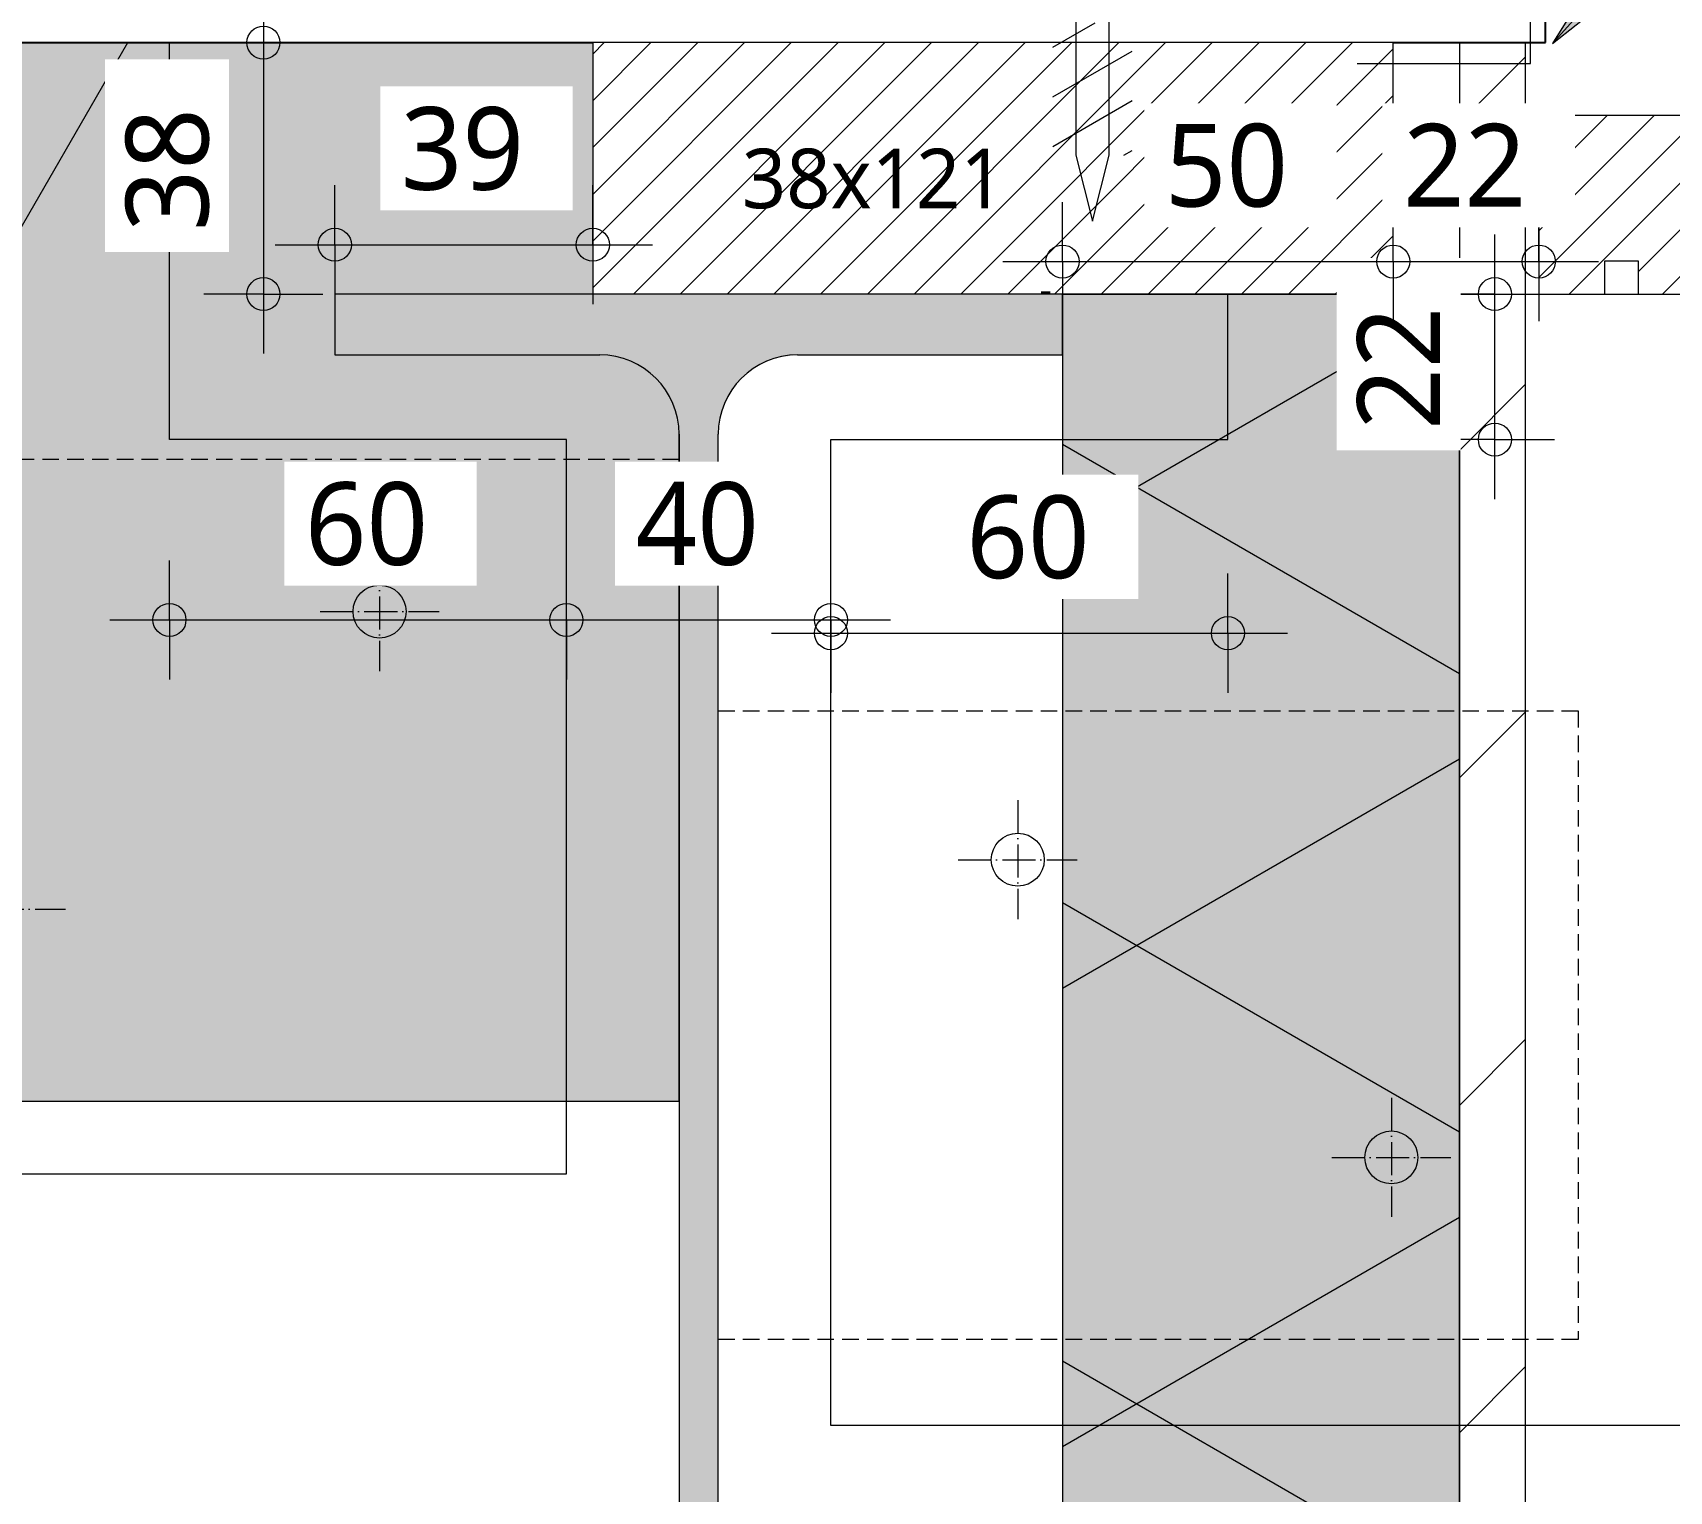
# Model space of a CAD drawing. Header units: millimetres. Extents: x 6732 to 10947, y 894 to 9086.
# Drawn here: x 9134 to 9381.4, y 4836.5 to 5057 of the extents above; entities that cross this region are included whole.
import ezdxf

# ---------------------------------------------------------------- set-up
doc = ezdxf.new("R2010")
doc.units = ezdxf.units.MM
doc.linetypes.add('MV_hartlijn_staal', pattern=[6.6, 5, -0.8, 0, -0.8])
doc.linetypes.add('MV_hidden', pattern=[3.75, 2.5, -1.25])
for name, color, linetype, lineweight in [('A-ANNO-DIMS', 211, 'Continuous', 13), ('A-ANNO-DIMS-5', 211, 'Continuous', 13), ('A-DETL', 90, 'Continuous', 13), ('A-DETL-GENF', 92, 'Continuous', 18), ('A-DETL-MEDM', 33, 'Continuous', 25), ('G-ANNO-TEXT', 231, 'Continuous', 13)]:
    doc.layers.add(name, color=color, linetype=linetype, lineweight=lineweight)
doc.styles.add('Segoe UI_2', font='segoeui.ttf', dxfattribs={"height": 12.5})
doc.styles.add('Segoe UI_3', font='segoeui.ttf', dxfattribs={"height": 9})
doc.dimstyles.new('2_5_mm_1', dxfattribs={"dimscale": 304.8, "dimtxt": 13.092049, "dimasz": 0.016404, "dimexe": 0.029528, "dimexo": 0.0625, "dimgap": 0.014764, "dimtad": 1, "dimdec": 0, "dimzin": 0, "dimdsep": 46, "dimtxsty": 'Segoe UI_2', "dimblk1": 'DOTBLANK', "dimblk2": 'DOTBLANK', "dimsah": 1, "dimcen": 0.09, "dimdle": 0.029528, "dimazin": 0, "dimtfac": 1, "dimtdec": 4, "dimtix": 1, "dimtmove": 0, "dimatfit": 3, "dimfxl": 0.029528, "dimfxlon": 1, "dimtvp": 1, "dimtfill": 1, "dimtolj": 1, "dimtzin": 0, "dimarcsym": 2})
pattern_1 = [(45, (0, 0), (-3.535534, 3.535534), [])]

# ---------------------------------------------------------------- blocks, each defined once
blk = doc.blocks.new('42 isolatie - Type 1-3776443-Details Strandbaak Patio Woning')
at = {"layer": 'A-DETL-GENF'}
blk.add_hatch(color=256, dxfattribs=at).paths.add_polyline_path([(376.28, 60.8), (0.28, 60.8), (0.28, 0.8), (376.28, 0.8)])
at = {"layer": 'A-DETL-GENF', "lineweight": 13}
h = blk.add_hatch(dxfattribs=at)
h.set_pattern_fill('FP_3', color=256, style=0, pattern_type=2)
h.set_pattern_definition([(60, (0, 60.8), (-51.9615, 30), []), (120, (0, 60.8), (-51.9615, -30), [])])
h.paths.add_polyline_path([(376.28, 60.8), (0.28, 60.8), (0.28, 0.8), (376.28, 0.8)])
at = {"layer": 'A-DETL-GENF'}
for p, q in [((376.28, 60.8), (0.28, 60.8)), ((0.28, 60.8), (0.28, 50.8)), ((0.28, 60.8), (0.28, 50.8)), ((0.28, 50.8), (0.28, 0.8)), ((0.28, 0.8), (9.48, 0.8)), ((9.48, 0.8), (211.08, 0.8)), ((9.48, 0.8), (211.08, 0.8))]:
    blk.add_line(p, q, dxfattribs=at)
blk = doc.blocks.new('42 isolatie - Type 1-3776467-Details Strandbaak Patio Woning')
at = {"layer": 'A-DETL-GENF'}
blk.add_hatch(color=256, dxfattribs=at).paths.add_polyline_path([(6.33, 0.8), (315.28, 0.8), (315.28, 101.6), (314.87, 104.71), (313.67, 107.6), (311.76, 110.09), (309.28, 111.99), (306.38, 113.19), (303.28, 113.6), (263.23, 113.6), (263.23, 122.8), (302.23, 122.8), (302.23, 160.8), (6.33, 160.8), (6.33, 136.54)])
at = {"layer": 'A-DETL-GENF', "lineweight": 13}
h = blk.add_hatch(dxfattribs=at)
h.set_pattern_fill('FP_11', color=256, style=0, pattern_type=2)
h.set_pattern_definition([(60, (-2360.91, 160.98), (-138.564, 80), []), (120, (-2360.91, 160.98), (-138.564, -80), [])])
h.paths.add_polyline_path([(6.33, 0.8), (315.28, 0.8), (315.28, 101.6), (314.87, 104.71), (313.67, 107.6), (311.76, 110.09), (309.28, 111.99), (306.38, 113.19), (303.28, 113.6), (263.23, 113.6), (263.23, 122.8), (302.23, 122.8), (302.23, 160.8), (6.33, 160.8), (6.33, 136.54)])
at = {"layer": 'A-DETL-GENF'}
for p, q in [((302.23, 160.8), (6.33, 160.8)), ((315.28, 0.8), (315.28, 101.6)), ((6.33, 0.8), (315.28, 0.8)), ((6.33, 0.8), (315.28, 0.8))]:
    blk.add_line(p, q, dxfattribs=at)
blk = doc.blocks.new('28 schroef - 5_0x80-3186763-Details Strandbaak Patio Woning')
at = {"layer": 'A-DETL-GENF', "lineweight": 13}
h = blk.add_hatch(dxfattribs=at)
h.set_pattern_fill('FP_29', color=256, style=0, pattern_type=2)
h.set_pattern_definition([(120, (0, 0), (-11.2583, -6.5), [])])
h.paths.add_polyline_path([(70, 6), (50, 6), (50, -6), (70, -6)])
h = blk.add_hatch(dxfattribs=at)
h.set_pattern_fill('FP_30', color=256, style=0, pattern_type=2)
h.set_pattern_definition([(120, (7.5, 0), (-11.2583, -6.5), [])])
h.paths.add_polyline_path([(70, 6), (50, 6), (50, -6), (70, -6)])
for p, q in [((0, 6), (0, -6)), ((5, 2.5), (0, 6)), ((70, 2.5), (5, 2.5)), ((80, 0), (70, 2.5)), ((70, -2.5), (80, 0)), ((0, -6), (5, -2.5)), ((5, -2.5), (70, -2.5))]:
    blk.add_line(p, q, dxfattribs=at)
blk = doc.blocks.new('DIMBLOCK28-Details Strandbaak Patio Woning')
at = {"layer": 'A-ANNO-DIMS-5'}
for p, q in [((9254.64, 4966.24), (9254.64, 4975.24)), ((9314.64, 4966.24), (9314.64, 4975.24)), ((9245.64, 4966.24), (9323.64, 4966.24)), ((9254.64, 4966.24), (9254.64, 4957.24)), ((9314.64, 4966.24), (9314.64, 4957.24))]:
    blk.add_line(p, q, dxfattribs=at)
for centre in [(9254.64, 4966.24), (9314.64, 4966.24)]:
    blk.add_circle(centre, 2.5, dxfattribs=at)
at = {"layer": 'A-ANNO-DIMS-5', "color": 0, "insert": (9275.12, 4987.05), "char_height": 12.5, "width": 22.8516, "attachment_point": 1, "line_spacing_factor": 1.142579, "style": 'Segoe UI_2', "bg_fill": 3, "box_fill_scale": 1.25, "bg_fill_color": 9, "bg_fill_true_color": 13158600, "bg_fill_transparency": 0}
blk.add_mtext('60', dxfattribs=at)
blk = doc.blocks.new('_DotBlank')
at = {"color": 0, "linetype": 'ByBlock', "lineweight": -2}
blk.add_line((-0.5, 0), (-1, 0), dxfattribs=at)
blk.add_circle((0, 0), 0.5, dxfattribs=at)
blk = doc.blocks.new('DIMBLOCK29-Details Strandbaak Patio Woning')
at = {"layer": 'A-ANNO-DIMS-5'}
for p, q in [((9355, 4986.5), (9355, 5026.5)), ((9355, 5017.5), (9346, 5017.5)), ((9355, 5017.5), (9364, 5017.5)), ((9355, 4995.5), (9346, 4995.5)), ((9355, 4995.5), (9364, 4995.5))]:
    blk.add_line(p, q, dxfattribs=at)
for centre in [(9355, 5017.5), (9355, 4995.5)]:
    blk.add_circle(centre, 2.5, dxfattribs=at)
at = {"layer": 'A-ANNO-DIMS-5', "color": 0, "insert": (9334.19, 4996.98), "char_height": 12.5, "width": 22.8516, "attachment_point": 1, "rotation": 90, "line_spacing_factor": 1.142579, "style": 'Segoe UI_2', "bg_fill": 3, "box_fill_scale": 1.25, "bg_fill_color": 9, "bg_fill_true_color": 13158600, "bg_fill_transparency": 0}
blk.add_mtext('22', dxfattribs=at)
blk = doc.blocks.new('DIMBLOCK30-Details Strandbaak Patio Woning')
at = {"layer": 'A-ANNO-DIMS-5'}
for p, q in [((9154.64, 4968.24), (9154.64, 4977.24)), ((9214.64, 4968.24), (9214.64, 4977.24)), ((9145.64, 4968.24), (9214.64, 4968.24)), ((9154.64, 4968.24), (9154.64, 4959.24)), ((9214.64, 4968.24), (9214.64, 4959.24))]:
    blk.add_line(p, q, dxfattribs=at)
for centre in [(9154.64, 4968.24), (9214.64, 4968.24)]:
    blk.add_circle(centre, 2.5, dxfattribs=at)
at = {"layer": 'A-ANNO-DIMS-5', "color": 0, "insert": (9175.12, 4989.05), "char_height": 12.5, "width": 22.8516, "attachment_point": 1, "line_spacing_factor": 1.142579, "style": 'Segoe UI_2', "bg_fill": 3, "box_fill_scale": 1.25, "bg_fill_color": 9, "bg_fill_true_color": 13158600, "bg_fill_transparency": 0}
blk.add_mtext('60', dxfattribs=at)
blk = doc.blocks.new('DIMBLOCK31-Details Strandbaak Patio Woning')
at = {"layer": 'A-ANNO-DIMS-5'}
for p, q in [((9214.64, 4968.24), (9214.64, 4977.24)), ((9254.64, 4968.24), (9254.64, 4977.24)), ((9214.64, 4968.24), (9263.64, 4968.24)), ((9214.64, 4968.24), (9214.64, 4959.24)), ((9254.64, 4968.24), (9254.64, 4959.24))]:
    blk.add_line(p, q, dxfattribs=at)
for centre in [(9214.64, 4968.24), (9254.64, 4968.24)]:
    blk.add_circle(centre, 2.5, dxfattribs=at)
at = {"layer": 'A-ANNO-DIMS-5', "color": 0, "insert": (9225.12, 4989.05), "char_height": 12.5, "width": 22.8516, "attachment_point": 1, "line_spacing_factor": 1.142579, "style": 'Segoe UI_2', "bg_fill": 3, "box_fill_scale": 1.25, "bg_fill_color": 9, "bg_fill_true_color": 13158600, "bg_fill_transparency": 0}
blk.add_mtext('40', dxfattribs=at)
blk = doc.blocks.new('DIMBLOCK72-Details Strandbaak Patio Woning')
at = {"layer": 'A-ANNO-DIMS-5'}
for p, q in [((9168.84, 5064.5), (9168.84, 5008.5)), ((9168.84, 5055.5), (9159.84, 5055.5)), ((9168.84, 5055.5), (9177.84, 5055.5)), ((9168.84, 5017.5), (9159.84, 5017.5)), ((9168.84, 5017.5), (9177.84, 5017.5))]:
    blk.add_line(p, q, dxfattribs=at)
for centre in [(9168.84, 5055.5), (9168.84, 5017.5)]:
    blk.add_circle(centre, 2.5, dxfattribs=at)
at = {"layer": 'A-ANNO-DIMS-5', "color": 0, "insert": (9148.03, 5026.98), "char_height": 12.5, "width": 22.8516, "attachment_point": 1, "rotation": 90, "line_spacing_factor": 1.142579, "style": 'Segoe UI_2', "bg_fill": 3, "box_fill_scale": 1.25, "bg_fill_color": 9, "bg_fill_true_color": 13158600, "bg_fill_transparency": 0}
blk.add_mtext('38', dxfattribs=at)
blk = doc.blocks.new('DIMBLOCK73-Details Strandbaak Patio Woning')
at = {"layer": 'A-ANNO-DIMS-5'}
for p, q in [((9289.64, 5022.41), (9289.64, 5031.41)), ((9339.64, 5022.41), (9339.64, 5031.41)), ((9280.64, 5022.41), (9339.64, 5022.41)), ((9289.64, 5022.41), (9289.64, 5013.41)), ((9339.64, 5022.41), (9339.64, 5013.41))]:
    blk.add_line(p, q, dxfattribs=at)
for centre in [(9289.64, 5022.41), (9339.64, 5022.41)]:
    blk.add_circle(centre, 2.5, dxfattribs=at)
at = {"layer": 'A-ANNO-DIMS-5', "color": 0, "insert": (9305.12, 5043.22), "char_height": 12.5, "width": 22.8516, "attachment_point": 1, "line_spacing_factor": 1.142579, "style": 'Segoe UI_2', "bg_fill": 3, "box_fill_scale": 1.25, "bg_fill_color": 9, "bg_fill_true_color": 13158600, "bg_fill_transparency": 0}
blk.add_mtext('50', dxfattribs=at)
blk = doc.blocks.new('DIMBLOCK74-Details Strandbaak Patio Woning')
at = {"layer": 'A-ANNO-DIMS-5'}
for p, q in [((9339.64, 5022.41), (9339.64, 5031.41)), ((9361.64, 5022.41), (9361.64, 5031.41)), ((9339.64, 5022.41), (9370.64, 5022.41)), ((9339.64, 5022.41), (9339.64, 5013.41)), ((9361.64, 5022.41), (9361.64, 5013.41))]:
    blk.add_line(p, q, dxfattribs=at)
for centre in [(9339.64, 5022.41), (9361.64, 5022.41)]:
    blk.add_circle(centre, 2.5, dxfattribs=at)
at = {"layer": 'A-ANNO-DIMS-5', "color": 0, "insert": (9341.12, 5043.22), "char_height": 12.5, "width": 22.8516, "attachment_point": 1, "line_spacing_factor": 1.142579, "style": 'Segoe UI_2', "bg_fill": 3, "box_fill_scale": 1.25, "bg_fill_color": 9, "bg_fill_true_color": 13158600, "bg_fill_transparency": 0}
blk.add_mtext('22', dxfattribs=at)
blk = doc.blocks.new('DIMBLOCK119-Details Strandbaak Patio Woning')
at = {"layer": 'A-ANNO-DIMS-5'}
for p, q in [((9179.64, 5024.95), (9179.64, 5033.95)), ((9218.64, 5024.95), (9218.64, 5033.95)), ((9170.64, 5024.95), (9227.64, 5024.95)), ((9179.64, 5024.95), (9179.64, 5015.95)), ((9218.64, 5024.95), (9218.64, 5015.95))]:
    blk.add_line(p, q, dxfattribs=at)
for centre in [(9179.64, 5024.95), (9218.64, 5024.95)]:
    blk.add_circle(centre, 2.5, dxfattribs=at)
at = {"layer": 'A-ANNO-DIMS-5', "color": 0, "insert": (9189.62, 5045.76), "char_height": 12.5, "width": 22.8516, "attachment_point": 1, "line_spacing_factor": 1.142579, "style": 'Segoe UI_2', "bg_fill": 3, "box_fill_scale": 1.25, "bg_fill_color": 9, "bg_fill_true_color": 13158600, "bg_fill_transparency": 0}
blk.add_mtext('39', dxfattribs=at)

msp = doc.modelspace()

# ---------------------------------------------------------------- hatches: boundary and pattern name
at = {"layer": 'A-DETL-GENF', "lineweight": 13}
h = msp.add_hatch(dxfattribs=at)
h.set_pattern_fill('FP_6', color=250, style=0, pattern_type=2)
h.set_pattern_definition([(0, (0, 0), (0, 9.476), []), (0, (0, 4.738), (0, 9.476), [4.738, -2.369])])
h.paths.add_polyline_path([(9129.78, 5055.5), (9362.64, 5055.5), (9362.64, 5073.5), (8922.74, 5073.5), (8922.74, 5055.5)])
h = msp.add_hatch(dxfattribs=at)
h.set_pattern_fill('FP_17', color=250, style=0, pattern_type=2)
h.set_pattern_definition(pattern_1)
h.paths.add_polyline_path([(9339.64, 5017.5), (9339.64, 5055.5), (9218.64, 5055.5), (9218.64, 5017.5), (9289.64, 5017.5)])
h = msp.add_hatch(dxfattribs=at)
h.set_pattern_fill('FP_4', color=250, style=0, pattern_type=2)
h.set_pattern_definition([(45, (0, 0), (-24.74874, 24.74874), [])])
h.paths.add_polyline_path([(9359.64, 4641.5), (9359.64, 5055.5), (9349.64, 5055.5), (9349.64, 4641.5)])
h = msp.add_hatch(dxfattribs=at)
h.set_pattern_fill('FP_17', color=250, style=0, pattern_type=2)
h.set_pattern_definition(pattern_1)
h.paths.add_polyline_path([(9491.64, 5017.5), (9491.64, 5022.5), (9496.64, 5022.5), (9496.64, 5017.5), (9506.64, 5017.5), (9506.64, 5044.5), (9361.64, 5044.5), (9361.64, 5017.5), (9371.64, 5017.5), (9371.64, 5022.5), (9376.64, 5022.5), (9376.64, 5017.5), (9391.64, 5017.5), (9391.64, 5022.5), (9396.64, 5022.5), (9396.64, 5017.5), (9411.64, 5017.5), (9411.64, 5022.5), (9416.64, 5022.5), (9416.64, 5017.5), (9431.64, 5017.5), (9431.64, 5022.5), (9436.64, 5022.5), (9436.64, 5017.5), (9451.64, 5017.5), (9451.64, 5022.5), (9456.64, 5022.5), (9456.64, 5017.5), (9471.64, 5017.5), (9471.64, 5022.5), (9476.64, 5022.5), (9476.64, 5017.5)])
at = {"layer": 'A-DETL-GENF'}
msp.add_hatch(color=7, dxfattribs=at).paths.add_polyline_path([(9179.64, 4797.5), (9289.64, 4797.5), (9289.64, 4806.7), (9249.59, 4806.7), (9246.49, 4807.11), (9243.59, 4808.3), (9241.11, 4810.21), (9239.2, 4812.7), (9238, 4815.59), (9237.59, 4818.7), (9237.59, 4996.3), (9238, 4999.4), (9239.2, 5002.3), (9241.11, 5004.78), (9243.59, 5006.69), (9246.49, 5007.89), (9249.59, 5008.3), (9289.64, 5008.3), (9289.64, 5017.5), (9179.64, 5017.5), (9179.64, 5008.3), (9219.69, 5008.3), (9222.8, 5007.89), (9225.69, 5006.69), (9228.18, 5004.78), (9230.08, 5002.3), (9231.28, 4999.4), (9231.69, 4996.3), (9231.69, 4818.7), (9231.28, 4815.59), (9230.08, 4812.7), (9228.18, 4810.21), (9225.69, 4808.3), (9222.8, 4807.11), (9219.69, 4806.7), (9179.64, 4806.7)])
at = {"layer": 'G-ANNO-TEXT'}
msp.add_hatch(color=7, dxfattribs=at).paths.add_polyline_path([(9363.69, 5055.35), (9370.88, 5060.99), (9368.52, 5063.11)])

# ---------------------------------------------------------------- linework, layer by layer
at = {"layer": 'A-DETL', "lineweight": 18}
for p, q in [((9360.38, 5052.35), (9360.38, 5075.16)), ((9154.64, 4995.5), (9154.64, 5055.5)), ((9218.64, 5055.5), (9218.64, 5017.5)), ((9288.18, 5055.5), (9218.64, 5055.5)), ((9300.18, 5055.5), (9288.18, 5055.5)), ((9339.64, 5055.5), (9300.18, 5055.5)), ((9339.64, 5017.5), (9339.64, 5055.5)), ((9349.64, 5055.5), (9349.64, 4641.5)), ((9359.64, 4641.5), (9359.64, 5055.5)), ((9334.2, 5052.35), (9360.38, 5052.35)), ((9506.64, 5044.5), (9361.64, 5044.5)), ((9361.64, 5044.5), (9361.64, 5017.5)), ((9371.64, 5017.5), (9371.64, 5022.5)), ((9371.64, 5022.5), (9376.64, 5022.5)), ((9376.64, 5022.5), (9376.64, 5017.5)), ((9289.64, 5017.5), (9179.64, 5017.5)), ((9179.64, 5017.5), (9179.64, 5008.3)), ((9289.64, 5017.5), (9339.64, 5017.5)), ((9289.64, 5008.3), (9289.64, 5017.5)), ((9314.64, 4995.5), (9314.64, 5017.5)), ((9339.64, 5017.5), (9361.64, 5017.5)), ((9361.64, 5017.5), (9371.64, 5017.5)), ((9371.64, 5017.5), (9376.64, 5017.5)), ((9376.64, 5017.5), (9391.64, 5017.5)), ((9179.64, 5008.3), (9219.69, 5008.3)), ((9249.59, 5008.3), (9289.64, 5008.3)), ((9214.64, 4995.5), (9154.64, 4995.5)), ((9214.64, 4884.5), (9214.64, 4995.5)), ((9231.69, 4996.3), (9231.69, 4818.7)), ((9237.59, 4818.7), (9237.59, 4996.3)), ((9254.64, 4846.5), (9254.64, 4995.5)), ((9254.64, 4995.5), (9314.64, 4995.5)), ((8922.74, 4884.5), (9214.64, 4884.5)), ((9608.78, 4846.5), (9254.64, 4846.5))]:
    msp.add_line(p, q, dxfattribs=at)
at = {"layer": 'A-DETL', "lineweight": 35}
msp.add_line((9287.76, 5017.68), (9286.42, 5017.68), dxfattribs=at)
at = {"layer": 'A-DETL', "linetype": 'MV_hidden', "lineweight": 18}
for p, q in [((9231.69, 4992.5), (9101.69, 4992.5)), ((9237.59, 4954.5), (9367.59, 4954.5)), ((9367.59, 4954.5), (9367.59, 4859.5)), ((9367.59, 4859.5), (9237.59, 4859.5))]:
    msp.add_line(p, q, dxfattribs=at)
at = {"layer": 'A-DETL', "linetype": 'MV_hartlijn_staal'}
for p, q in [((9186.4, 4978.5), (9186.4, 4960.5)), ((9177.4, 4969.5), (9195.4, 4969.5)), ((9282.88, 4941), (9282.88, 4923)), ((9273.88, 4932), (9291.88, 4932)), ((9120.93, 4924.5), (9138.93, 4924.5)), ((9339.35, 4896), (9339.35, 4878)), ((9330.35, 4887), (9348.35, 4887))]:
    msp.add_line(p, q, dxfattribs=at)
at = {"layer": 'A-DETL', "lineweight": 18}
for centre in [(9186.4, 4969.5), (9282.88, 4932), (9339.35, 4887)]:
    msp.add_circle(centre, 4, dxfattribs=at)
for centre, start, end in [((9219.69, 4996.3), 0, 90), ((9249.59, 4996.3), 90, 180)]:
    msp.add_arc(centre, 12, start, end, dxfattribs=at)
at = {"layer": 'A-DETL-MEDM'}
for p, q in [((9362.64, 5055.5), (9362.64, 5073.5)), ((8922.74, 5055.5), (9218.64, 5055.5)), ((9339.64, 5055.5), (9362.64, 5055.5))]:
    msp.add_line(p, q, dxfattribs=at)
at = {"layer": 'G-ANNO-TEXT', "color": 250}
for p, q in [((9363.69, 5055.35), (9424.97, 5123.69)), ((9368.52, 5063.11), (9363.69, 5055.35)), ((9363.69, 5055.35), (9370.88, 5060.99))]:
    msp.add_line(p, q, dxfattribs=at)

# ---------------------------------------------------------------- block references
at = {"layer": 'A-DETL-GENF', "lineweight": 13, "rotation": 269.9999999999998}
msp.add_blockref('28 schroef - 5_0x80-3186763-Details Strandbaak Patio Woning', (9294.18, 5108.5), dxfattribs=at)
at = {"layer": 'A-DETL-GENF'}
msp.add_blockref('42 isolatie - Type 1-3776467-Details Strandbaak Patio Woning', (8916.41, 4894.7), dxfattribs=at)
at = {"layer": 'A-DETL-GENF', "rotation": 270.0000000000005}
msp.add_blockref('42 isolatie - Type 1-3776443-Details Strandbaak Patio Woning', (9288.84, 5017.78), dxfattribs=at)

# ---------------------------------------------------------------- texts
at = {"layer": 'G-ANNO-TEXT', "color": 7, "insert": (9241.18, 5039.47), "char_height": 9, "width": 51.308, "attachment_point": 1, "style": 'Segoe UI_3'}
msp.add_mtext('38x121', dxfattribs=at)

# ---------------------------------------------------------------- next in the draw order: dimensions: what is measured, and where the dimension line sits
at = {"layer": 'A-ANNO-DIMS'}
for base, p1, p2, override, picture, middle in [((9168.84, 5017.5), (9177.84, 5055.5), (9177.84, 5017.5), {"dimpost": '<>', "dimfxl": 38}, 'DIMBLOCK72-Details Strandbaak Patio Woning', (9157.88, 5036.5)), ((9355, 5017.5), (9346, 4995.5), (9346, 5017.5), {"dimpost": '<>', "dimfxl": 22}, 'DIMBLOCK29-Details Strandbaak Patio Woning', (9344.14, 5006.5))]:
    dim = msp.add_linear_dim(base=base, p1=p1, p2=p2, angle=90, dimstyle='2_5_mm_1', override=override, dxfattribs=at)
    dim.commit()
    dim.dimension.update_dxf_attribs({"geometry": picture, "text_midpoint": middle})
for base, p1, p2, picture, middle in [((9214.64, 4968.24), (9154.64, 4977.24), (9214.64, 4977.24), 'DIMBLOCK30-Details Strandbaak Patio Woning', (9184.64, 4979.21)), ((9314.64, 4966.24), (9254.64, 4975.24), (9314.64, 4975.24), 'DIMBLOCK28-Details Strandbaak Patio Woning', (9284.64, 4977.21))]:
    dim = msp.add_linear_dim(base=base, p1=p1, p2=p2, dimstyle='2_5_mm_1', override={"dimpost": '<>', "dimfxl": 60}, dxfattribs=at)
    dim.commit()
    dim.dimension.update_dxf_attribs({"geometry": picture, "text_midpoint": middle})

# ---------------------------------------------------------------- next in the draw order: dimensions: what is measured, and where the dimension line sits
for base, p1, p2, override, picture, middle in [((9218.64, 5024.95), (9179.64, 5015.95), (9218.64, 5033.95), {"dimpost": '<>', "dimfxl": 42.953463}, 'DIMBLOCK119-Details Strandbaak Patio Woning', (9199.14, 5035.92)), ((9339.64, 5022.41), (9289.64, 5013.41), (9339.64, 5031.41), {"dimpost": '<>', "dimfxl": 53.141321}, 'DIMBLOCK73-Details Strandbaak Patio Woning', (9314.64, 5033.37)), ((9254.64, 4968.24), (9214.64, 4977.24), (9254.64, 4977.24), {"dimpost": '<>', "dimfxl": 40}, 'DIMBLOCK31-Details Strandbaak Patio Woning', (9234.64, 4979.21))]:
    dim = msp.add_linear_dim(base=base, p1=p1, p2=p2, dimstyle='2_5_mm_1', override=override, dxfattribs=at)
    dim.commit()
    dim.dimension.update_dxf_attribs({"geometry": picture, "text_midpoint": middle})

# ---------------------------------------------------------------- next in the draw order: dimensions: what is measured, and where the dimension line sits
dim = msp.add_linear_dim(base=(9361.64, 5022.41), p1=(9339.64, 5031.41), p2=(9361.64, 5031.41), dimstyle='2_5_mm_1', override={"dimpost": '<>', "dimfxl": 22}, dxfattribs=at)
dim.commit()
dim.dimension.update_dxf_attribs({"geometry": 'DIMBLOCK74-Details Strandbaak Patio Woning', "text_midpoint": (9350.64, 5033.26)})

doc.saveas('drawing.dxf')
